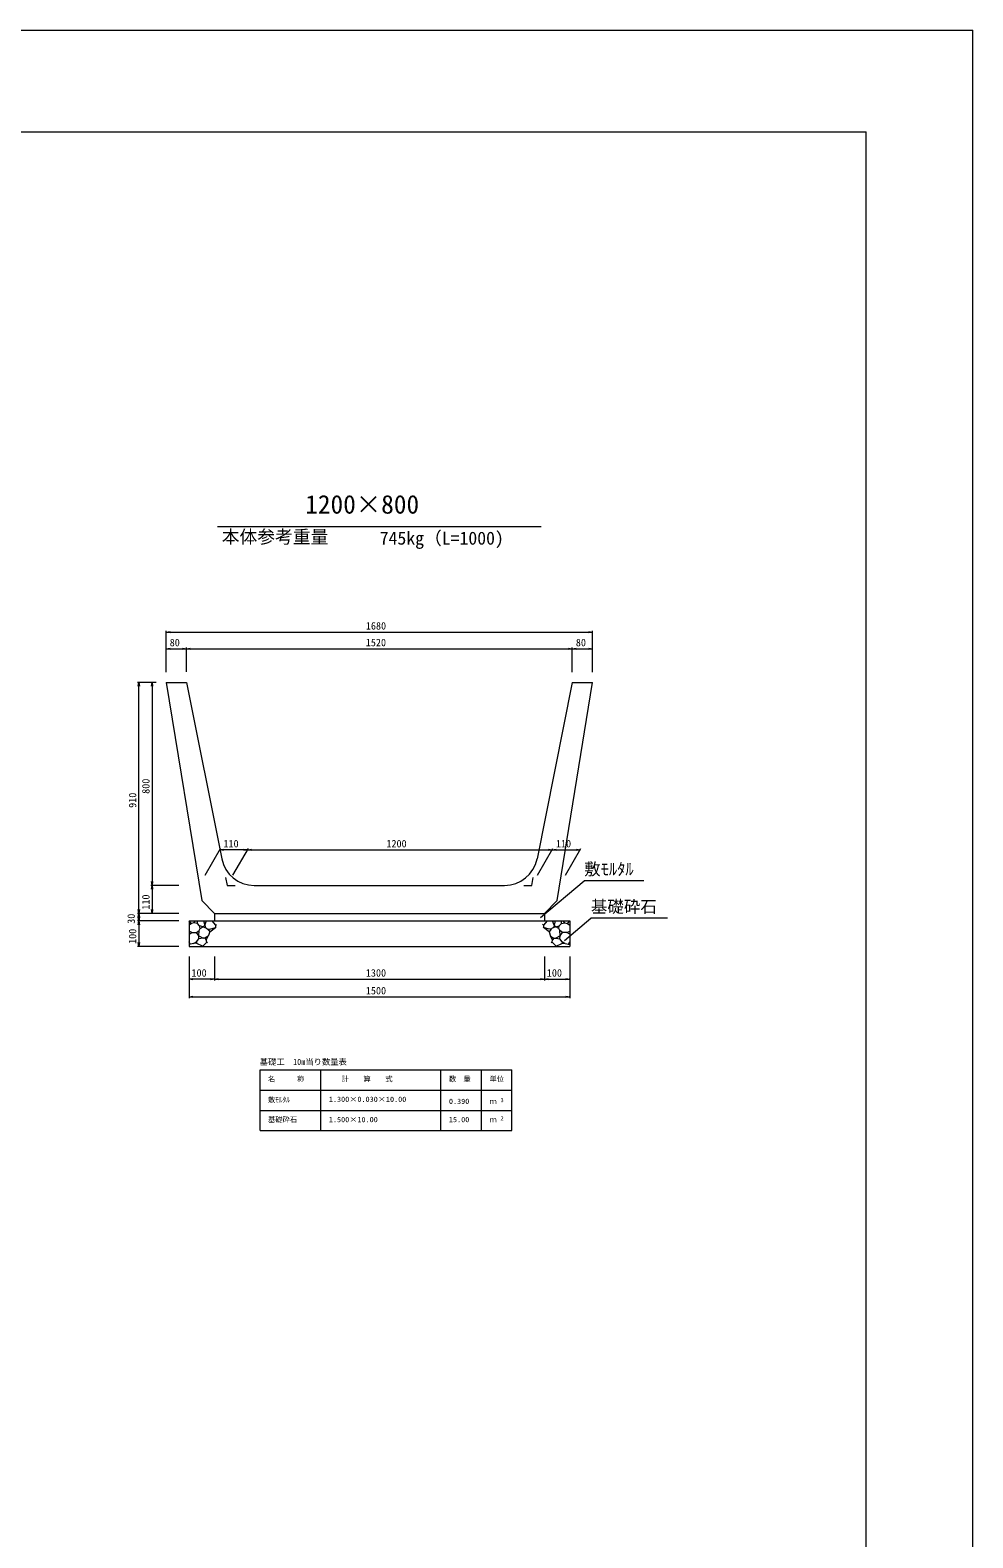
# Model space of a CAD drawing. Units: millimetres on the paper. Extents: x -5 to 836, y 0 to 594.
# Drawn here: x 649.8 to 835.5, y 297.1 to 594.1 of the extents above; entities that cross this region are included whole.
import ezdxf
from ezdxf.enums import TextEntityAlignment as Align

# ---------------------------------------------------------------- set-up
doc = ezdxf.new("R2010")
doc.units = ezdxf.units.MM
for name, color, linetype, lineweight in [('0_2', 7, 'Continuous', 18), ('D-STR-DIM（寸法）', 7, 'Continuous', 18), ('D-STR-HTXT（旗揚げ）', 4, 'Continuous', 18), ('D-STR-STRn（構造物）', 5, 'Continuous', 18), ('D-STR（構造物外形線）', 1, 'Continuous', 18), ('D-TTL(外枠）', 2, 'Continuous', 18), ('DEFPOINTS_3', 8, 'Continuous', 18)]:
    doc.layers.add(name, color=color, linetype=linetype, lineweight=lineweight)
doc.layers.add('D-STR-TXT（文字）', color=7, linetype='Continuous')
doc.styles.add('ＭＳ ゴシック', font='')
doc.styles.get('ＭＳ ゴシック').set_extended_font_data('MS Gothic')

msp = doc.modelspace()

# ---------------------------------------------------------------- linework, layer by layer
at = {"layer": '0_2'}
for p, q in [((676.609, 475.506), (677.359, 475.631)), ((677.359, 475.381), (676.609, 475.506)), ((759.859, 475.631), (760.609, 475.506)), ((760.609, 475.506), (759.859, 475.381)), ((676.609, 472.218), (677.359, 472.343)), ((679.839, 472.343), (680.589, 472.218)), ((680.589, 472.218), (681.339, 472.343)), ((755.859, 472.343), (756.609, 472.218)), ((756.609, 472.218), (757.359, 472.343)), ((759.859, 472.343), (760.609, 472.218)), ((677.359, 472.093), (676.609, 472.218)), ((680.589, 472.218), (679.839, 472.093)), ((681.339, 472.093), (680.589, 472.218)), ((756.609, 472.218), (755.859, 472.093)), ((757.359, 472.093), (756.609, 472.218)), ((760.609, 472.218), (759.859, 472.093)), ((671.07, 464.835), (671.195, 465.585)), ((671.195, 465.585), (671.32, 464.835)), ((673.685, 464.835), (673.81, 465.585)), ((673.81, 465.585), (673.935, 464.835)), ((687.155, 432.594), (687.905, 432.719)), ((687.905, 432.469), (687.155, 432.594)), ((691.905, 432.719), (692.655, 432.594)), ((692.655, 432.594), (691.905, 432.469)), ((692.655, 432.594), (693.405, 432.719)), ((693.405, 432.469), (692.655, 432.594)), ((751.905, 432.719), (752.655, 432.594)), ((752.655, 432.594), (751.905, 432.469)), ((752.655, 432.594), (753.405, 432.719)), ((753.405, 432.469), (752.655, 432.594)), ((757.405, 432.719), (758.155, 432.594)), ((758.155, 432.594), (757.405, 432.469)), ((673.81, 425.585), (673.685, 426.335)), ((673.685, 424.835), (673.81, 425.585)), ((673.935, 426.335), (673.81, 425.585)), ((673.81, 425.585), (673.935, 424.835)), ((671.195, 420.085), (671.07, 420.835)), ((671.07, 419.335), (671.195, 420.085)), ((671.195, 418.585), (671.07, 419.335)), ((671.32, 420.835), (671.195, 420.085)), ((671.195, 420.085), (671.32, 419.335)), ((671.32, 419.335), (671.195, 418.585)), ((673.81, 420.085), (673.685, 420.835)), ((673.935, 420.835), (673.81, 420.085)), ((671.07, 417.835), (671.195, 418.585)), ((671.195, 418.585), (671.32, 417.835)), ((671.195, 413.585), (671.07, 414.335)), ((671.32, 414.335), (671.195, 413.585)), ((681.109, 407.138), (681.859, 407.263)), ((681.859, 407.013), (681.109, 407.138)), ((685.359, 407.263), (686.109, 407.138)), ((686.109, 407.138), (685.359, 407.013)), ((686.109, 407.138), (686.859, 407.263)), ((686.859, 407.013), (686.109, 407.138)), ((750.359, 407.263), (751.109, 407.138)), ((751.109, 407.138), (750.359, 407.013)), ((751.109, 407.138), (751.859, 407.263)), ((751.859, 407.013), (751.109, 407.138)), ((755.359, 407.263), (756.109, 407.138)), ((756.109, 407.138), (755.359, 407.013)), ((681.109, 403.643), (681.859, 403.768)), ((681.859, 403.518), (681.109, 403.643)), ((755.359, 403.768), (756.109, 403.643)), ((756.109, 403.643), (755.359, 403.518))]:
    msp.add_line(p, q, dxfattribs=at)
at = {"layer": '0_2', "color": 9}
for p, q in [((676.609, 475.506), (676.709, 475.506)), ((760.609, 475.506), (760.509, 475.506)), ((676.609, 472.218), (676.709, 472.218)), ((680.589, 472.218), (680.489, 472.218)), ((680.589, 472.218), (680.689, 472.218)), ((756.609, 472.218), (756.509, 472.218)), ((756.609, 472.218), (756.709, 472.218)), ((760.609, 472.218), (760.509, 472.218)), ((671.195, 465.585), (671.195, 465.485)), ((673.81, 465.585), (673.81, 465.485)), ((687.155, 432.594), (687.255, 432.594)), ((692.655, 432.594), (692.555, 432.594)), ((692.655, 432.594), (692.755, 432.594)), ((752.655, 432.594), (752.555, 432.594)), ((752.655, 432.594), (752.755, 432.594)), ((758.155, 432.594), (758.055, 432.594)), ((673.81, 425.585), (673.81, 425.685)), ((673.81, 425.585), (673.81, 425.485)), ((671.195, 420.085), (671.195, 420.185)), ((671.195, 420.085), (671.195, 419.985)), ((673.81, 420.085), (673.81, 420.185)), ((671.195, 418.585), (671.195, 418.685)), ((671.195, 418.585), (671.195, 418.485)), ((671.195, 413.585), (671.195, 413.685)), ((681.109, 407.138), (681.209, 407.138)), ((686.109, 407.138), (686.009, 407.138)), ((686.109, 407.138), (686.209, 407.138)), ((751.109, 407.138), (751.009, 407.138)), ((751.109, 407.138), (751.209, 407.138)), ((756.109, 407.138), (756.009, 407.138)), ((681.109, 403.643), (681.209, 403.643)), ((756.109, 403.643), (756.009, 403.643))]:
    msp.add_line(p, q, dxfattribs=at)
at = {"layer": 'D-STR-DIM（寸法）'}
for p, q in [((676.609, 467.585), (676.609, 475.756)), ((676.709, 475.506), (760.509, 475.506)), ((760.609, 467.585), (760.609, 475.756)), ((676.609, 467.585), (676.609, 472.468)), ((680.589, 467.681), (680.589, 472.468)), ((680.589, 467.681), (680.589, 472.468)), ((756.609, 467.585), (756.609, 472.468)), ((756.609, 467.585), (756.609, 472.468)), ((760.609, 467.585), (760.609, 472.468)), ((676.709, 472.218), (680.489, 472.218)), ((680.689, 472.218), (756.509, 472.218)), ((756.709, 472.218), (760.509, 472.218)), ((674.609, 465.585), (670.945, 465.585)), ((671.195, 420.185), (671.195, 465.485)), ((674.609, 465.585), (673.56, 465.585)), ((673.81, 465.485), (673.81, 425.685)), ((684.263, 427.585), (687.299, 432.844)), ((692.555, 432.594), (687.255, 432.594)), ((689.763, 427.585), (692.799, 432.844)), ((689.763, 427.585), (692.799, 432.844)), ((692.755, 432.594), (752.555, 432.594)), ((749.763, 427.585), (752.799, 432.844)), ((749.763, 427.585), (752.799, 432.844)), ((752.755, 432.594), (758.055, 432.594)), ((755.263, 427.585), (758.299, 432.844)), ((679.109, 425.585), (673.56, 425.585)), ((679.109, 425.585), (673.56, 425.585)), ((673.81, 425.485), (673.81, 420.185)), ((679.078, 420.085), (670.945, 420.085)), ((679.078, 420.085), (670.945, 420.085)), ((671.195, 419.985), (671.195, 418.685)), ((679.078, 420.085), (673.56, 420.085)), ((679.109, 418.585), (670.945, 418.585)), ((679.109, 418.585), (670.945, 418.585)), ((671.195, 418.485), (671.195, 413.685)), ((679.109, 413.585), (670.945, 413.585)), ((681.109, 411.619), (681.109, 403.393)), ((681.109, 411.619), (681.109, 406.888)), ((686.109, 411.619), (686.109, 406.888)), ((686.109, 411.619), (686.109, 406.888)), ((751.109, 411.585), (751.109, 406.888)), ((751.109, 411.585), (751.109, 406.888)), ((756.109, 411.585), (756.109, 403.393)), ((756.109, 411.585), (756.109, 406.888)), ((686.009, 407.138), (681.209, 407.138)), ((686.209, 407.138), (751.009, 407.138)), ((751.209, 407.138), (756.009, 407.138)), ((681.209, 403.643), (756.009, 403.643))]:
    msp.add_line(p, q, dxfattribs=at)
at = {"layer": 'D-STR-HTXT（旗揚げ）'}
for p, q in [((686.717, 496.279), (750.5, 496.279)), ((750.352, 419.292), (758.939, 426.506)), ((770.668, 426.506), (758.939, 426.506)), ((755.086, 414.758), (760.265, 419.11)), ((775.356, 419.11), (760.265, 419.11)), ((695.084, 389.283), (744.723, 389.283)), ((695.084, 377.283), (695.084, 389.283)), ((707.084, 377.283), (707.084, 389.283)), ((730.723, 377.283), (730.723, 389.283)), ((738.723, 377.283), (738.723, 389.283)), ((738.723, 377.283), (738.723, 389.283)), ((744.723, 377.283), (744.723, 389.283)), ((695.084, 385.283), (744.723, 385.283)), ((695.084, 381.283), (744.723, 381.283)), ((695.084, 377.283), (744.723, 377.283))]:
    msp.add_line(p, q, dxfattribs=at)
at = {"layer": 'D-STR-STRn（構造物）'}
for p, q in [((686.109, 420.085), (686.109, 418.585)), ((751.109, 420.085), (751.109, 418.585)), ((681.109, 418.585), (756.109, 418.585)), ((681.109, 418.585), (681.109, 413.585)), ((681.568, 418.063), (681.109, 417.793)), ((681.669, 416.323), (681.109, 416.559)), ((681.109, 416.005), (681.669, 416.323)), ((681.568, 418.063), (681.131, 418.585)), ((682.074, 418.226), (681.568, 418.063)), ((681.669, 416.323), (682.548, 416.309)), ((682.074, 418.226), (682.406, 418.585)), ((682.772, 418.114), (682.074, 418.226)), ((682.548, 416.309), (683.067, 416.711)), ((683.005, 415.674), (682.548, 416.309)), ((682.772, 418.114), (682.747, 418.585)), ((683.193, 417.655), (682.772, 418.114)), ((683.005, 415.674), (683.067, 416.711)), ((683.067, 416.711), (683.27, 417.119)), ((683.27, 417.119), (683.193, 417.655)), ((683.862, 417.425), (683.193, 417.655)), ((683.27, 417.119), (683.862, 417.425)), ((684.209, 417.785), (683.862, 417.425)), ((683.862, 417.425), (684.576, 417.161)), ((683.955, 418.585), (684.209, 417.785)), ((684.209, 417.785), (684.521, 418.585)), ((684.209, 417.785), (684.344, 417.246)), ((684.576, 417.161), (684.84, 416.909)), ((684.708, 417.035), (685.193, 416.988)), ((684.84, 416.909), (685.198, 416.434)), ((685.198, 416.434), (684.883, 415.594)), ((685.193, 416.988), (686.3, 417.272)), ((685.198, 416.434), (686.3, 417.272)), ((685.58, 418.585), (686.3, 417.782)), ((686.3, 417.782), (686.489, 417.877)), ((686.3, 417.782), (686.3, 417.272)), ((686.3, 417.272), (686.322, 417.267)), ((750.917, 417.782), (750.728, 417.877)), ((750.917, 417.272), (750.895, 417.267)), ((751.637, 418.585), (750.917, 417.782)), ((750.917, 417.782), (750.917, 417.272)), ((752.024, 416.988), (750.917, 417.272)), ((752.02, 416.434), (750.917, 417.272)), ((752.377, 416.909), (752.02, 416.434)), ((752.02, 416.434), (752.334, 415.594)), ((752.509, 417.035), (752.024, 416.988)), ((752.641, 417.161), (752.377, 416.909)), ((753.356, 417.425), (752.641, 417.161)), ((753.009, 417.785), (752.697, 418.585)), ((753.009, 417.785), (752.874, 417.246)), ((753.262, 418.585), (753.009, 417.785)), ((753.009, 417.785), (753.356, 417.425)), ((753.356, 417.425), (754.024, 417.655)), ((753.947, 417.119), (753.356, 417.425)), ((753.947, 417.119), (754.024, 417.655)), ((754.151, 416.711), (753.947, 417.119)), ((754.024, 417.655), (754.445, 418.114)), ((754.212, 415.674), (754.151, 416.711)), ((754.669, 416.309), (754.151, 416.711)), ((754.212, 415.674), (754.669, 416.309)), ((754.445, 418.114), (754.471, 418.585)), ((754.445, 418.114), (755.143, 418.226)), ((755.549, 416.323), (754.669, 416.309)), ((755.143, 418.226), (754.812, 418.585)), ((755.143, 418.226), (755.649, 418.063)), ((755.549, 416.323), (756.109, 416.559)), ((756.109, 416.005), (755.549, 416.323)), ((755.649, 418.063), (756.086, 418.585)), ((755.649, 418.063), (756.109, 417.793)), ((756.109, 418.585), (756.109, 413.585)), ((681.332, 414.004), (681.109, 414.469)), ((681.996, 414.164), (681.109, 413.949)), ((681.109, 413.585), (756.109, 413.585)), ((681.996, 414.164), (682.585, 414.487)), ((682.539, 414.184), (681.996, 414.164)), ((683.905, 413.585), (682.539, 414.184)), ((682.585, 414.487), (683.06, 415.09)), ((682.585, 414.487), (682.596, 414.187)), ((683.06, 415.09), (683.005, 415.674)), ((683.005, 415.674), (683.864, 415.21)), ((683.864, 415.21), (683.06, 415.09)), ((683.815, 413.624), (684.602, 414.41)), ((684.226, 415.183), (683.864, 415.21)), ((684.883, 415.594), (684.226, 415.183)), ((684.226, 415.183), (684.499, 414.902)), ((684.499, 414.902), (684.883, 415.594)), ((684.602, 414.41), (684.499, 414.902)), ((684.602, 414.41), (684.771, 414.253)), ((752.718, 414.902), (752.334, 415.594)), ((752.334, 415.594), (752.991, 415.183)), ((752.615, 414.41), (752.447, 414.253)), ((752.615, 414.41), (752.718, 414.902)), ((753.402, 413.624), (752.615, 414.41)), ((752.991, 415.183), (752.718, 414.902)), ((752.991, 415.183), (753.354, 415.21)), ((753.312, 413.585), (754.679, 414.184)), ((754.212, 415.674), (753.354, 415.21)), ((753.354, 415.21), (754.157, 415.09)), ((754.157, 415.09), (754.212, 415.674)), ((754.632, 414.487), (754.157, 415.09)), ((754.632, 414.487), (754.621, 414.187)), ((755.222, 414.164), (754.632, 414.487)), ((754.679, 414.184), (755.222, 414.164)), ((755.222, 414.164), (756.109, 413.949)), ((755.885, 414.004), (756.109, 414.469))]:
    msp.add_line(p, q, dxfattribs=at)
at = {"layer": 'D-STR（構造物外形線）'}
for p, q in [((676.609, 465.585), (683.594, 422.6)), ((676.609, 465.585), (680.609, 465.585)), ((680.609, 465.585), (687.566, 430.796)), ((756.609, 465.585), (749.651, 430.796)), ((753.624, 422.6), (760.609, 465.585)), ((756.609, 465.585), (760.609, 465.585)), ((688.301, 427.123), (688.609, 425.585)), ((688.609, 425.585), (690.177, 425.585)), ((693.937, 425.585), (743.28, 425.585)), ((747.041, 425.585), (748.609, 425.585)), ((748.609, 425.585), (748.916, 427.123)), ((683.594, 422.6), (686.109, 420.085)), ((751.109, 420.085), (753.624, 422.6)), ((686.109, 420.085), (751.109, 420.085))]:
    msp.add_line(p, q, dxfattribs=at)
for centre, start, end in [((693.937, 432.085), 191.31036, 270), ((743.28, 432.085), 270, 348.69015)]:
    msp.add_arc(centre, 6.5, start, end, dxfattribs=at)
at = {"layer": 'D-TTL(外枠）'}
for p in [(19.51, 574.07), (814.51, 20.07)]:
    msp.add_line(p, (814.51, 574.07), dxfattribs=at)
at = {"layer": 'DEFPOINTS_3'}
for p in [(-5.49, 594.07), (835.51, 0.07)]:
    msp.add_line(p, (835.51, 594.07), dxfattribs=at)

# ---------------------------------------------------------------- texts
at = {"layer": 'D-STR-STRn（構造物）', "color": 7, "style": 'ＭＳ ゴシック'}
for s, p in [('1680', (715.934, 475.556)), ('80', (677.294, 472.268)), ('1520', (715.924, 472.268)), ('80', (757.304, 472.268)), ('110', (687.88, 432.644)), ('1200', (719.98, 432.644)), ('110', (753.38, 432.644)), ('100', (681.583, 407.188)), ('1300', (715.934, 407.188)), ('100', (751.583, 407.188)), ('1500', (715.934, 403.693))]:
    msp.add_text(s, height=1.466, dxfattribs=at).set_placement(p, align=Align.BOTTOM_LEFT)
for s, p in [('800', (673.76, 443.631)), ('910', (671.145, 440.87)), ('110', (673.76, 420.81)), ('30', (670.87, 418.03)), ('100', (671.145, 414.06))]:
    msp.add_text(s, height=1.466, rotation=90, dxfattribs=at).set_placement(p, align=Align.BOTTOM_LEFT)
at = {"layer": 'D-STR-TXT（文字）', "style": 'ＭＳ ゴシック'}
for s, height, p in [('1200×800', 3.666, (703.989, 497.727)), ('本体参考重量', 2.566, (687.548, 492.212)), ('745kg（L=1000)', 2.566, (718.667, 491.948)), ('敷ﾓﾙﾀﾙ', 2.383, (758.939, 426.906)), ('基礎砕石', 2.383, (760.265, 419.51)), ('基礎工\u300010m当り数量表', 1.173, (695.04, 389.893)), ('名\u3000\u3000\u3000称', 1.026, (696.653, 386.644)), ('計\u3000\u3000算\u3000\u3000式', 1.026, (711.15, 386.644)), ('数\u3000量', 1.026, (732.292, 386.644)), ('単位', 1.026, (740.292, 386.644)), ('敷ﾓﾙﾀﾙ', 1.026, (696.653, 382.538)), ('1.300×0.030×10.00', 1.026, (708.653, 382.644)), ('0.390', 1.026, (732.303, 382.244)), ('ｍ', 1.026, (740.292, 382.244)), ('3', 0.821, (742.453, 382.646)), ('基礎砕石', 1.026, (696.653, 378.644)), ('1.500×10.00', 1.026, (708.653, 378.644)), ('15.00', 1.026, (732.303, 378.644)), ('ｍ', 1.026, (740.292, 378.644)), ('2', 0.821, (742.453, 379.046))]:
    msp.add_text(s, height=height, dxfattribs=at).set_placement(p, align=Align.BOTTOM_LEFT)

doc.saveas('drawing.dxf')
